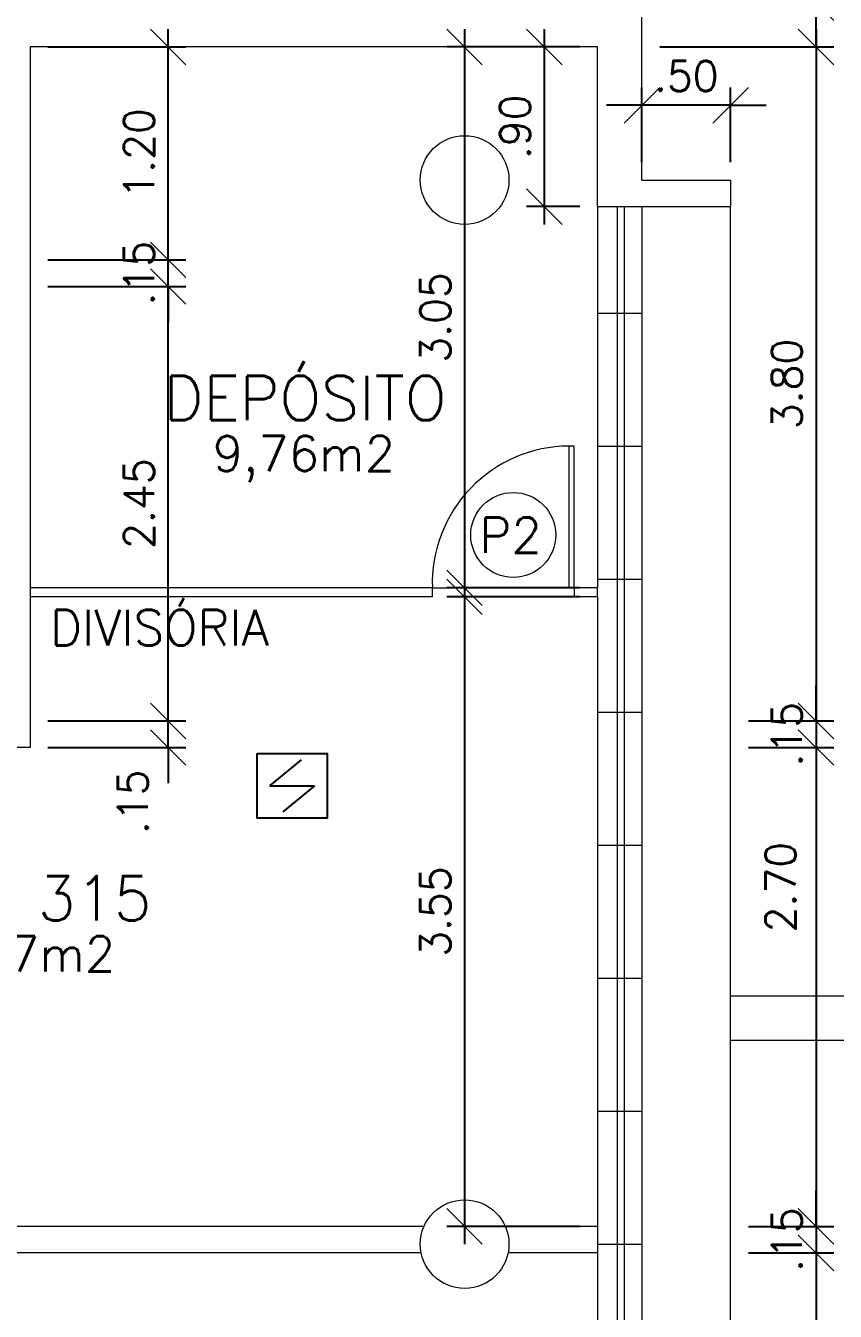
# Model space of a CAD drawing. Header units: millimetres. Extents: x 521 to 1055, y 261 to 520.
# Drawn here: x 578.21 to 582.78, y 416.87 to 424.12 of the extents above; entities that cross this region are included whole.
import ezdxf
from ezdxf.enums import TextEntityAlignment as Align

# ---------------------------------------------------------------- set-up
doc = ezdxf.new("R2010")
doc.units = ezdxf.units.MM
doc.linetypes.add('CONTINU', pattern=[0])
doc.layers.add('0.1', color=8, linetype='Continuous', lineweight=13)
doc.layers.add('ppci', color=8, linetype='Continuous')
doc.styles.add('ROMANS', font='romans')
doc.styles.get("Standard").update_dxf_attribs({"font": 'romans.shx'})
doc.dimstyles.new('Fares Eng - 50', dxfattribs={"dimscale": 2, "dimtxt": 0.085, "dimasz": 0.1, "dimexe": 0.05, "dimexo": 0.05, "dimgap": 0.04, "dimtad": 1, "dimzin": 4, "dimdsep": 46, "dimtxsty": 'ROMANS', "dimblk1": 'OBLIQUE', "dimblk2": 'OBLIQUE', "dimsah": 1, "dimcen": 0.05, "dimdle": 0.05, "dimclrd": 8, "dimclre": 8, "dimclrt": 8, "dimaunit": 1, "dimadec": 0, "dimazin": 0, "dimtfac": 1, "dimtix": 1, "dimtmove": 2, "dimatfit": 0, "dimldrblk": 'OPEN90', "dimfxl": 1, "dimtolj": 1, "dimtzin": 0, "dimarcsym": 0})

# ---------------------------------------------------------------- blocks, each defined once
blk = doc.blocks.new('_OBLIQUE')
at = {"color": 0, "linetype": 'ByBlock'}
blk.add_line((-0.5, -0.5), (0.5, 0.5), dxfattribs=at)
blk = doc.blocks.new('*D979')
at = {"layer": '0.1', "color": 8, "linetype": 'CONTINU', "lineweight": -2, "transparency": 16777216}
for p, q in [((581.6877, 423.3465), (581.6877, 423.7678)), ((582.1877, 423.3465), (582.1877, 423.7678)), ((581.6877, 423.6678), (581.4877, 423.6678)), ((582.1877, 423.6678), (581.6877, 423.6678)), ((582.1877, 423.6678), (582.3877, 423.6678))]:
    blk.add_line(p, q, dxfattribs=at)
at = {"layer": 'DEFPOINTS', "color": 0, "linetype": 'CONTINU', "lineweight": -2, "transparency": 16777216}
for p in [(581.6877, 423.6678), (581.6877, 423.2465), (582.1877, 423.2465)]:
    blk.add_point(p, dxfattribs=at)
at = {"layer": '0.1', "color": 8, "linetype": 'CONTINU', "lineweight": -2, "transparency": 16777216, "xscale": 0.2, "yscale": 0.2, "zscale": 0.2}
blk.add_blockref('_OBLIQUE', (581.6877, 423.6678), dxfattribs=at)
at = {"layer": '0.1', "color": 8, "linetype": 'CONTINU', "lineweight": -2, "transparency": 16777216, "xscale": 0.2, "yscale": 0.2, "zscale": 0.2, "rotation": 180}
blk.add_blockref('_OBLIQUE', (582.1877, 423.6678), dxfattribs=at)
at = {"layer": '0.1', "color": 8, "linetype": 'CONTINU', "transparency": 16777216, "insert": (581.9377, 423.8328), "char_height": 0.17, "attachment_point": 5, "style": 'ROMANS'}
blk.add_mtext('\\A1;.50', dxfattribs=at)
blk = doc.blocks.new('_Open90')
at = {"color": 0, "linetype": 'ByBlock', "lineweight": -2}
for p, q in [((-0.5, 0.5), (0, 0)), ((0, 0), (-1, 0)), ((0, 0), (-0.5, -0.5))]:
    blk.add_line(p, q, dxfattribs=at)
blk = doc.blocks.new('*D987')
at = {"layer": '0.1', "color": 8, "linetype": 'CONTINU', "lineweight": -2, "transparency": 16777216}
for p, q in [((579.0165, 422.7965), (579.0165, 422.9965)), ((578.3377, 422.7965), (579.1165, 422.7965)), ((579.0165, 422.6465), (579.0165, 422.7965)), ((578.3377, 422.6465), (579.1165, 422.6465)), ((579.0165, 422.6465), (579.0165, 422.4465))]:
    blk.add_line(p, q, dxfattribs=at)
at = {"layer": 'DEFPOINTS', "color": 0, "linetype": 'CONTINU', "lineweight": -2, "transparency": 16777216}
for p in [(578.2377, 422.7965), (579.0165, 422.7965), (578.2377, 422.6465)]:
    blk.add_point(p, dxfattribs=at)
at = {"layer": '0.1', "color": 8, "linetype": 'CONTINU', "lineweight": -2, "transparency": 16777216, "xscale": 0.2, "yscale": 0.2, "zscale": 0.2}
for p, rotation in [((579.0165, 422.7965), 270), ((579.0165, 422.6465), 90)]:
    blk.add_blockref('_OBLIQUE', p, dxfattribs=dict(at, rotation=rotation))
at = {"layer": '0.1', "color": 8, "linetype": 'CONTINU', "transparency": 16777216, "insert": (578.8515, 422.7215), "char_height": 0.17, "attachment_point": 5, "rotation": 90, "style": 'ROMANS'}
blk.add_mtext('\\A1;.15', dxfattribs=at)
blk = doc.blocks.new('*D988')
at = {"layer": '0.1', "color": 8, "linetype": 'CONTINU', "lineweight": -2, "transparency": 16777216}
for p, q in [((579.0165, 422.6965), (579.0165, 424.0965)), ((578.3377, 423.9965), (579.1165, 423.9965)), ((578.3377, 422.7965), (579.1165, 422.7965))]:
    blk.add_line(p, q, dxfattribs=at)
at = {"layer": 'DEFPOINTS', "color": 0, "linetype": 'CONTINU', "lineweight": -2, "transparency": 16777216}
for p in [(578.2377, 423.9965), (579.0165, 423.9965), (578.2377, 422.7965)]:
    blk.add_point(p, dxfattribs=at)
at = {"layer": '0.1', "color": 8, "linetype": 'CONTINU', "lineweight": -2, "transparency": 16777216, "xscale": 0.2, "yscale": 0.2, "zscale": 0.2}
for p, rotation in [((579.0165, 423.9965), 90), ((579.0165, 422.7965), 270)]:
    blk.add_blockref('_OBLIQUE', p, dxfattribs=dict(at, rotation=rotation))
at = {"layer": '0.1', "color": 8, "linetype": 'CONTINU', "transparency": 16777216, "insert": (578.8515, 423.3965), "char_height": 0.17, "attachment_point": 5, "rotation": 90, "style": 'ROMANS'}
blk.add_mtext('\\A1;1.20', dxfattribs=at)
blk = doc.blocks.new('*D931')
at = {"layer": '0.1', "color": 8, "linetype": 'CONTINU', "lineweight": -2, "transparency": 16777216}
for p, q in [((579.0165, 420.1965), (579.0165, 420.3965)), ((578.3377, 420.1965), (579.1165, 420.1965)), ((579.0165, 420.0465), (579.0165, 420.1965)), ((578.3377, 420.0465), (579.1165, 420.0465)), ((579.0165, 420.0465), (579.0165, 419.8465))]:
    blk.add_line(p, q, dxfattribs=at)
at = {"layer": 'DEFPOINTS', "color": 0, "linetype": 'CONTINU', "lineweight": -2, "transparency": 16777216}
for p in [(578.2377, 420.1965), (579.0165, 420.1965), (578.2377, 420.0465)]:
    blk.add_point(p, dxfattribs=at)
at = {"layer": '0.1', "color": 8, "linetype": 'CONTINU', "lineweight": -2, "transparency": 16777216, "xscale": 0.2, "yscale": 0.2, "zscale": 0.2}
for p, rotation in [((579.0165, 420.1965), 270), ((579.0165, 420.0465), 90)]:
    blk.add_blockref('_OBLIQUE', p, dxfattribs=dict(at, rotation=rotation))
at = {"layer": '0.1', "color": 8, "linetype": 'CONTINU', "transparency": 16777216, "insert": (578.8165, 419.7405), "char_height": 0.17, "attachment_point": 5, "rotation": 90, "style": 'ROMANS'}
blk.add_mtext('\\A1;.15', dxfattribs=at)
blk = doc.blocks.new('*D990')
at = {"layer": '0.1', "color": 8, "linetype": 'CONTINU', "lineweight": -2, "transparency": 16777216}
for p, q in [((581.1372, 422.9965), (581.1372, 424.0965)), ((581.3377, 423.9965), (581.0372, 423.9965)), ((581.3377, 423.0965), (581.0372, 423.0965))]:
    blk.add_line(p, q, dxfattribs=at)
at = {"layer": 'DEFPOINTS', "color": 0, "linetype": 'CONTINU', "lineweight": -2, "transparency": 16777216}
for p in [(581.1372, 423.9965), (581.4377, 423.9965), (581.4377, 423.0965)]:
    blk.add_point(p, dxfattribs=at)
at = {"layer": '0.1', "color": 8, "linetype": 'CONTINU', "lineweight": -2, "transparency": 16777216, "xscale": 0.2, "yscale": 0.2, "zscale": 0.2}
for p, rotation in [((581.1372, 423.9965), 90), ((581.1372, 423.0965), 270)]:
    blk.add_blockref('_OBLIQUE', p, dxfattribs=dict(at, rotation=rotation))
at = {"layer": '0.1', "color": 8, "linetype": 'CONTINU', "transparency": 16777216, "insert": (580.9722, 423.5465), "char_height": 0.17, "attachment_point": 5, "rotation": 90, "style": 'ROMANS'}
blk.add_mtext('\\A1;.90', dxfattribs=at)
blk = doc.blocks.new('*D997')
at = {"layer": '0.1', "color": 8, "linetype": 'CONTINU', "lineweight": -2, "transparency": 16777216}
for p, q in [((582.6692, 424.2465), (582.6692, 424.4465)), ((581.7877, 424.2465), (582.7692, 424.2465)), ((582.6692, 423.9965), (582.6692, 424.2465)), ((581.7877, 423.9965), (582.7692, 423.9965)), ((582.6692, 423.9965), (582.6692, 423.7965))]:
    blk.add_line(p, q, dxfattribs=at)
at = {"layer": 'DEFPOINTS', "color": 0, "linetype": 'CONTINU', "lineweight": -2, "transparency": 16777216}
for p in [(581.6877, 424.2465), (582.6692, 424.2465), (581.6877, 423.9965)]:
    blk.add_point(p, dxfattribs=at)
at = {"layer": '0.1', "color": 8, "linetype": 'CONTINU', "lineweight": -2, "transparency": 16777216, "xscale": 0.2, "yscale": 0.2, "zscale": 0.2}
for p, rotation in [((582.6692, 424.2465), 270), ((582.6692, 423.9965), 90)]:
    blk.add_blockref('_OBLIQUE', p, dxfattribs=dict(at, rotation=rotation))
at = {"layer": '0.1', "color": 8, "linetype": 'CONTINU', "transparency": 16777216, "insert": (582.4692, 424.5247), "char_height": 0.17, "attachment_point": 5, "rotation": 90, "style": 'ROMANS'}
blk.add_mtext('\\A1;.25', dxfattribs=at)
blk = doc.blocks.new('*D959')
at = {"layer": '0.1', "color": 8, "linetype": 'CONTINU', "lineweight": -2, "transparency": 16777216}
for p, q in [((579.0165, 420.0965), (579.0165, 422.7465)), ((578.3377, 422.6465), (579.1165, 422.6465)), ((578.3377, 420.1965), (579.1165, 420.1965))]:
    blk.add_line(p, q, dxfattribs=at)
at = {"layer": 'DEFPOINTS', "color": 0, "linetype": 'CONTINU', "lineweight": -2, "transparency": 16777216}
for p in [(578.2377, 422.6465), (579.0165, 422.6465), (578.2377, 420.1965)]:
    blk.add_point(p, dxfattribs=at)
at = {"layer": '0.1', "color": 8, "linetype": 'CONTINU', "lineweight": -2, "transparency": 16777216, "xscale": 0.2, "yscale": 0.2, "zscale": 0.2}
for p, rotation in [((579.0165, 422.6465), 90), ((579.0165, 420.1965), 270)]:
    blk.add_blockref('_OBLIQUE', p, dxfattribs=dict(at, rotation=rotation))
at = {"layer": '0.1', "color": 8, "linetype": 'CONTINU', "transparency": 16777216, "insert": (578.8515, 421.4215), "char_height": 0.17, "attachment_point": 5, "rotation": 90, "style": 'ROMANS'}
blk.add_mtext('\\A1;2.45', dxfattribs=at)
blk = doc.blocks.new('*D1056')
at = {"layer": '0.1', "color": 8, "linetype": 'CONTINU', "lineweight": -2, "transparency": 16777216}
for p, q in [((582.6692, 424.0965), (582.6692, 420.0965)), ((581.7877, 423.9965), (582.7692, 423.9965)), ((582.2877, 420.1965), (582.7692, 420.1965))]:
    blk.add_line(p, q, dxfattribs=at)
at = {"layer": 'DEFPOINTS', "color": 0, "linetype": 'CONTINU', "lineweight": -2, "transparency": 16777216}
for p in [(581.6877, 423.9965), (582.1877, 420.1965), (582.6692, 420.1965)]:
    blk.add_point(p, dxfattribs=at)
at = {"layer": '0.1', "color": 8, "linetype": 'CONTINU', "lineweight": -2, "transparency": 16777216, "xscale": 0.2, "yscale": 0.2, "zscale": 0.2}
for p, rotation in [((582.6692, 423.9965), 90), ((582.6692, 420.1965), 270)]:
    blk.add_blockref('_OBLIQUE', p, dxfattribs=dict(at, rotation=rotation))
at = {"layer": '0.1', "color": 8, "linetype": 'CONTINU', "transparency": 16777216, "insert": (582.5042, 422.0965), "char_height": 0.17, "attachment_point": 5, "rotation": 90, "style": 'ROMANS'}
blk.add_mtext('\\A1;3.80', dxfattribs=at)
blk = doc.blocks.new('*D1057')
at = {"layer": '0.1', "color": 8, "linetype": 'CONTINU', "lineweight": -2, "transparency": 16777216}
for p, q in [((582.6692, 420.1965), (582.6692, 420.3965)), ((582.2877, 420.1965), (582.7692, 420.1965)), ((582.6692, 420.1965), (582.6692, 420.0465)), ((582.2877, 420.0465), (582.7692, 420.0465)), ((582.6692, 420.0465), (582.6692, 419.8465))]:
    blk.add_line(p, q, dxfattribs=at)
at = {"layer": 'DEFPOINTS', "color": 0, "linetype": 'CONTINU', "lineweight": -2, "transparency": 16777216}
for p in [(582.1877, 420.1965), (582.1877, 420.0465), (582.6692, 420.0465)]:
    blk.add_point(p, dxfattribs=at)
at = {"layer": '0.1', "color": 8, "linetype": 'CONTINU', "lineweight": -2, "transparency": 16777216, "xscale": 0.2, "yscale": 0.2, "zscale": 0.2}
for p, rotation in [((582.6692, 420.1965), 270), ((582.6692, 420.0465), 90)]:
    blk.add_blockref('_OBLIQUE', p, dxfattribs=dict(at, rotation=rotation))
at = {"layer": '0.1', "color": 8, "linetype": 'CONTINU', "transparency": 16777216, "insert": (582.5042, 420.1215), "char_height": 0.17, "attachment_point": 5, "rotation": 90, "style": 'ROMANS'}
blk.add_mtext('\\A1;.15', dxfattribs=at)
blk = doc.blocks.new('*D1058')
at = {"layer": '0.1', "color": 8, "linetype": 'CONTINU', "lineweight": -2, "transparency": 16777216}
for p, q in [((582.6692, 420.1465), (582.6692, 417.2465)), ((582.2877, 420.0465), (582.7692, 420.0465)), ((582.2877, 417.3465), (582.7692, 417.3465))]:
    blk.add_line(p, q, dxfattribs=at)
at = {"layer": 'DEFPOINTS', "color": 0, "linetype": 'CONTINU', "lineweight": -2, "transparency": 16777216}
for p in [(582.1877, 420.0465), (582.1877, 417.3465), (582.6692, 417.3465)]:
    blk.add_point(p, dxfattribs=at)
at = {"layer": '0.1', "color": 8, "linetype": 'CONTINU', "lineweight": -2, "transparency": 16777216, "xscale": 0.2, "yscale": 0.2, "zscale": 0.2}
for p, rotation in [((582.6692, 420.0465), 90), ((582.6692, 417.3465), 270)]:
    blk.add_blockref('_OBLIQUE', p, dxfattribs=dict(at, rotation=rotation))
at = {"layer": '0.1', "color": 8, "linetype": 'CONTINU', "transparency": 16777216, "insert": (582.4692, 419.2592), "char_height": 0.17, "attachment_point": 5, "rotation": 90, "style": 'ROMANS'}
blk.add_mtext('\\A1;2.70', dxfattribs=at)
blk = doc.blocks.new('*D1059')
at = {"layer": '0.1', "color": 8, "linetype": 'CONTINU', "lineweight": -2, "transparency": 16777216}
for p, q in [((582.6692, 417.3465), (582.6692, 417.5465)), ((582.2877, 417.3465), (582.7692, 417.3465)), ((582.6692, 417.3465), (582.6692, 417.1965)), ((582.2877, 417.1965), (582.7692, 417.1965)), ((582.6692, 417.1965), (582.6692, 416.9965))]:
    blk.add_line(p, q, dxfattribs=at)
at = {"layer": 'DEFPOINTS', "color": 0, "linetype": 'CONTINU', "lineweight": -2, "transparency": 16777216}
for p in [(582.1877, 417.3465), (582.1877, 417.1965), (582.6692, 417.1965)]:
    blk.add_point(p, dxfattribs=at)
at = {"layer": '0.1', "color": 8, "linetype": 'CONTINU', "lineweight": -2, "transparency": 16777216, "xscale": 0.2, "yscale": 0.2, "zscale": 0.2}
for p, rotation in [((582.6692, 417.3465), 270), ((582.6692, 417.1965), 90)]:
    blk.add_blockref('_OBLIQUE', p, dxfattribs=dict(at, rotation=rotation))
at = {"layer": '0.1', "color": 8, "linetype": 'CONTINU', "transparency": 16777216, "insert": (582.5042, 417.2715), "char_height": 0.17, "attachment_point": 5, "rotation": 90, "style": 'ROMANS'}
blk.add_mtext('\\A1;.15', dxfattribs=at)
blk = doc.blocks.new('*D1060')
at = {"layer": '0.1', "color": 8, "linetype": 'CONTINU', "lineweight": -2, "transparency": 16777216}
for p, q in [((582.6692, 417.2965), (582.6692, 411.6465)), ((582.2877, 417.1965), (582.7692, 417.1965)), ((582.2877, 411.7465), (582.7692, 411.7465))]:
    blk.add_line(p, q, dxfattribs=at)
at = {"layer": 'DEFPOINTS', "color": 0, "linetype": 'CONTINU', "lineweight": -2, "transparency": 16777216}
for p in [(582.1877, 417.1965), (582.1877, 411.7465), (582.6692, 411.7465)]:
    blk.add_point(p, dxfattribs=at)
at = {"layer": '0.1', "color": 8, "linetype": 'CONTINU', "lineweight": -2, "transparency": 16777216, "xscale": 0.2, "yscale": 0.2, "zscale": 0.2}
for p, rotation in [((582.6692, 417.1965), 90), ((582.6692, 411.7465), 270)]:
    blk.add_blockref('_OBLIQUE', p, dxfattribs=dict(at, rotation=rotation))
at = {"layer": '0.1', "color": 8, "linetype": 'CONTINU', "transparency": 16777216, "insert": (582.5042, 414.4715), "char_height": 0.17, "attachment_point": 5, "rotation": 90, "style": 'ROMANS'}
blk.add_mtext('\\A1;5.45', dxfattribs=at)
blk = doc.blocks.new('*D3296')
at = {"layer": '0.1', "color": 8, "linetype": 'CONTINU', "lineweight": -2, "transparency": 16777216}
for p, q in [((580.6875, 424.0965), (580.6875, 420.8465)), ((581.3377, 423.9965), (580.5875, 423.9965)), ((581.3377, 420.9465), (580.5875, 420.9465))]:
    blk.add_line(p, q, dxfattribs=at)
at = {"layer": 'DEFPOINTS', "color": 0, "linetype": 'CONTINU', "lineweight": -2, "transparency": 16777216}
for p in [(581.4377, 423.9965), (580.6875, 420.9465), (581.4377, 420.9465)]:
    blk.add_point(p, dxfattribs=at)
at = {"layer": '0.1', "color": 8, "linetype": 'CONTINU', "lineweight": -2, "transparency": 16777216, "xscale": 0.2, "yscale": 0.2, "zscale": 0.2}
for p, rotation in [((580.6875, 423.9965), 90), ((580.6875, 420.9465), 270)]:
    blk.add_blockref('_OBLIQUE', p, dxfattribs=dict(at, rotation=rotation))
at = {"layer": '0.1', "color": 8, "linetype": 'CONTINU', "lineweight": -2, "transparency": 16777216, "insert": (580.5225, 422.4715), "char_height": 0.17, "attachment_point": 5, "rotation": 90, "style": 'ROMANS'}
blk.add_mtext('\\A1;3.05', dxfattribs=at)
blk = doc.blocks.new('*D3297')
at = {"layer": '0.1', "color": 8, "linetype": 'CONTINU', "lineweight": -2, "transparency": 16777216}
for p, q in [((580.6875, 420.9965), (580.6875, 417.2465)), ((581.3377, 420.8965), (580.5875, 420.8965)), ((581.3377, 417.3465), (580.5875, 417.3465))]:
    blk.add_line(p, q, dxfattribs=at)
at = {"layer": 'DEFPOINTS', "color": 0, "linetype": 'CONTINU', "lineweight": -2, "transparency": 16777216}
for p in [(581.4377, 420.8965), (580.6875, 417.3465), (581.4377, 417.3465)]:
    blk.add_point(p, dxfattribs=at)
at = {"layer": '0.1', "color": 8, "linetype": 'CONTINU', "lineweight": -2, "transparency": 16777216, "xscale": 0.2, "yscale": 0.2, "zscale": 0.2}
for p, rotation in [((580.6875, 420.8965), 90), ((580.6875, 417.3465), 270)]:
    blk.add_blockref('_OBLIQUE', p, dxfattribs=dict(at, rotation=rotation))
at = {"layer": '0.1', "color": 8, "linetype": 'CONTINU', "lineweight": -2, "transparency": 16777216, "insert": (580.5225, 419.1215), "char_height": 0.17, "attachment_point": 5, "rotation": 90, "style": 'ROMANS'}
blk.add_mtext('\\A1;3.55', dxfattribs=at)
blk = doc.blocks.new('ÁREA')
for p in [(0.00005, 0.003762), (0, 0)]:
    blk.add_attdef('COMPARTIMENTO', text='', height=0.0025).set_placement(p, align=Align.CENTER)
at = {"color": 1}
for p in [(-0.00005, -0.003762), (-0.000099, -0.007523)]:
    blk.add_attdef('ÁREA', text='', height=0.002, dxfattribs=at).set_placement(p, align=Align.CENTER)

msp = doc.modelspace()

# ---------------------------------------------------------------- linework, layer by layer
at = {"layer": '0.1', "color": 7}
for p, q in [((581.68774, 423.24649), (581.68774, 424.24649)), ((581.43774, 423.99649), (578.23774, 423.99649)), ((578.23774, 423.99649), (578.23774, 420.04649)), ((581.43774, 423.09649), (581.43774, 423.99649)), ((581.68774, 423.24649), (582.18774, 423.24649)), ((582.18774, 423.24649), (582.18774, 423.09649)), ((581.43774, 423.09649), (582.18774, 423.09649)), ((578.23774, 420.04649), (575.08774, 420.04649)), ((580.45861, 417.34649), (576.29187, 417.34649)), ((581.43774, 417.34649), (580.91687, 417.34649)), ((580.44279, 417.19649), (576.30769, 417.19649)), ((581.43774, 417.19649), (580.93269, 417.19649))]:
    msp.add_line(p, q, dxfattribs=at)
at = {"layer": '0.1', "color": 8, "linetype": 'CONTINU'}
for p, q in [((581.43774, 423.09649), (581.43774, 420.94649)), ((581.54774, 423.09649), (581.54774, 405.24649)), ((581.58774, 423.09649), (581.58774, 405.24649)), ((581.68774, 423.09649), (581.68774, 405.24649)), ((582.18774, 405.24649), (582.18774, 423.09649)), ((581.43774, 422.49649), (581.68774, 422.49649)), ((581.43774, 421.74649), (581.68774, 421.74649)), ((580.50566, 420.89649), (580.50566, 420.94649)), ((580.50566, 420.94649), (581.30566, 420.94649)), ((581.30566, 420.94649), (581.30566, 420.89649)), ((581.43774, 420.99649), (581.68774, 420.99649)), ((581.43774, 420.89649), (581.43774, 420.94649)), ((581.43774, 420.89649), (581.43774, 417.99649)), ((581.43774, 420.24649), (581.68774, 420.24649)), ((581.43774, 419.49649), (581.68774, 419.49649)), ((581.43774, 418.74649), (581.68774, 418.74649)), ((581.43774, 418.19649), (581.43774, 417.24649)), ((581.43774, 417.99649), (581.68774, 417.99649)), ((581.43774, 417.24649), (581.68774, 417.24649)), ((581.43774, 417.24649), (581.43774, 414.74649))]:
    msp.add_line(p, q, dxfattribs=at)
at = {"layer": '0.1', "color": 8}
for p, q in [((580.50566, 420.94649), (578.23774, 420.94649)), ((581.43774, 420.94649), (581.30566, 420.94649)), ((580.50566, 420.89649), (578.23774, 420.89649)), ((581.43774, 420.89649), (581.30566, 420.89649)), ((582.18774, 418.64649), (590.3161, 418.64649)), ((582.18774, 418.39649), (590.3161, 418.39649))]:
    msp.add_line(p, q, dxfattribs=at)
msp.add_lwpolyline([(581.27566, 421.74649), (581.27566, 420.94649), (581.30566, 420.94649), (581.30566, 421.74649)], close=True, dxfattribs=at)
at = {"layer": '0.1', "color": 7}
for centre in [(580.68774, 423.24649), (580.68774, 417.24649), (580.68774, 417.24649)]:
    msp.add_circle(centre, 0.25, dxfattribs=at)
at = {"layer": '0.1', "color": 8}
msp.add_circle((580.96203, 421.24508), 0.23964, dxfattribs=at)
msp.add_arc((581.28012, 420.97163), 0.77487, 90.330199, 181.859182, dxfattribs=at)
at = {"layer": 'ppci', "color": 10, "linetype": 'Continuous'}
for p, q in [((579.58841, 419.83106), (579.76704, 419.97737)), ((579.58841, 419.83106), (579.84172, 419.83106)), ((579.84172, 419.83106), (579.66309, 419.68475))]:
    msp.add_line(p, q, dxfattribs=at)
msp.add_lwpolyline([(579.51717, 420.01327), (579.91296, 420.01327), (579.91296, 419.64885), (579.51717, 419.64885)], close=True, dxfattribs=at)

# ---------------------------------------------------------------- block references
at = {"layer": '0.1', "color": 8}
ref = msp.add_blockref('ÁREA', (579.78812, 421.89197), dxfattribs=dict(at, xscale=133.3333333333333, yscale=133.3333333333333, zscale=133.3333333333333))
ref.add_attrib('COMPARTIMENTO', 'DEPÓSITO', dxfattribs={"layer": '0', "color": 3, "height": 0.25}).set_placement((579.78812, 421.89197), align=Align.CENTER)
ref.add_attrib('ÁREA', '9,76m2', dxfattribs={"layer": '0', "color": 1, "height": 0.2}).set_placement((579.78149, 421.60402), align=Align.CENTER)
ref = msp.add_blockref('ÁREA', (578.12464, 419.07127), dxfattribs=dict(at, xscale=133.3333333333333, yscale=133.3333333333333, zscale=133.3333333333333))
ref.add_attrib('COMPARTIMENTO', 'SALA 315', dxfattribs={"layer": '0', "color": 3, "height": 0.25}).set_placement((578.12464, 419.07127), align=Align.CENTER)
ref.add_attrib('ÁREA', '19,87m2', dxfattribs={"layer": '0', "color": 1, "height": 0.2}).set_placement((578.11801, 418.78331), align=Align.CENTER)

# ---------------------------------------------------------------- texts
for s, p in [('P2', (580.77142, 421.14357)), ('DIVISÓRIA', (578.35008, 420.6223))]:
    msp.add_text(s, height=0.2, dxfattribs=at).set_placement(p)

# ---------------------------------------------------------------- dimensions: what is measured, and where the dimension line sits
at = {"layer": '0.1', "color": 8, "linetype": 'CONTINU'}
for base, p1, p2, picture, middle in [((582.66924, 424.24649), (581.68774, 423.99649), (581.68774, 424.24649), '*D997', (582.46924, 424.52466)), ((579.01652, 420.19649), (578.23774, 420.04649), (578.23774, 420.19649), '*D931', (578.81652, 419.74049)), ((582.66924, 417.34649), (582.18774, 420.04649), (582.18774, 417.34649), '*D1058', (582.46924, 419.25918))]:
    dim = msp.add_linear_dim(base=base, p1=p1, p2=p2, angle=90, dimstyle='Fares Eng - 50', dxfattribs=at)
    dim.commit()
    dim.dimension.update_dxf_attribs({"geometry": picture, "text_midpoint": middle, "dimtype": 160})
for base, p1, p2, picture, middle in [((579.01652, 423.99649), (578.23774, 422.79649), (578.23774, 423.99649), '*D988', (578.85152, 423.39649)), ((581.1372, 423.99649), (581.43774, 423.09649), (581.43774, 423.99649), '*D990', (580.9722, 423.54649)), ((582.66924, 420.19649), (581.68774, 423.99649), (582.18774, 420.19649), '*D1056', (582.50424, 422.09649)), ((579.01652, 422.79649), (578.23774, 422.64649), (578.23774, 422.79649), '*D987', (578.85152, 422.72149)), ((579.01652, 422.64649), (578.23774, 420.19649), (578.23774, 422.64649), '*D959', (578.85152, 421.42149)), ((582.66924, 420.04649), (582.18774, 420.19649), (582.18774, 420.04649), '*D1057', (582.50424, 420.12149)), ((582.66924, 417.19649), (582.18774, 417.34649), (582.18774, 417.19649), '*D1059', (582.50424, 417.27149)), ((582.66924, 411.74649), (582.18774, 417.19649), (582.18774, 411.74649), '*D1060', (582.50424, 414.47149))]:
    dim = msp.add_linear_dim(base=base, p1=p1, p2=p2, angle=90, dimstyle='Fares Eng - 50', dxfattribs=at)
    dim.commit()
    dim.dimension.update_dxf_attribs({"geometry": picture, "text_midpoint": middle})
at = {"layer": '0.1', "color": 8, "linetype": 'CONTINU', "lineweight": -2}
for base, p1, p2, picture, middle in [((580.68748, 420.94649), (581.43774, 423.99649), (581.43774, 420.94649), '*D3296', (580.52248, 422.47149)), ((580.68748, 417.34649), (581.43774, 420.89649), (581.43774, 417.34649), '*D3297', (580.52248, 419.12149))]:
    dim = msp.add_linear_dim(base=base, p1=p1, p2=p2, angle=90, dimstyle='Fares Eng - 50', dxfattribs=at)
    dim.commit()
    dim.dimension.update_dxf_attribs({"geometry": picture, "text_midpoint": middle})
at = {"layer": '0.1', "color": 8, "linetype": 'CONTINU'}
dim = msp.add_linear_dim(base=(581.68774, 423.66781), p1=(582.18774, 423.24649), p2=(581.68774, 423.24649), dimstyle='Fares Eng - 50', dxfattribs=at)
dim.commit()
dim.dimension.update_dxf_attribs({"geometry": '*D979', "text_midpoint": (581.93774, 423.83281)})

doc.saveas('drawing.dxf')
